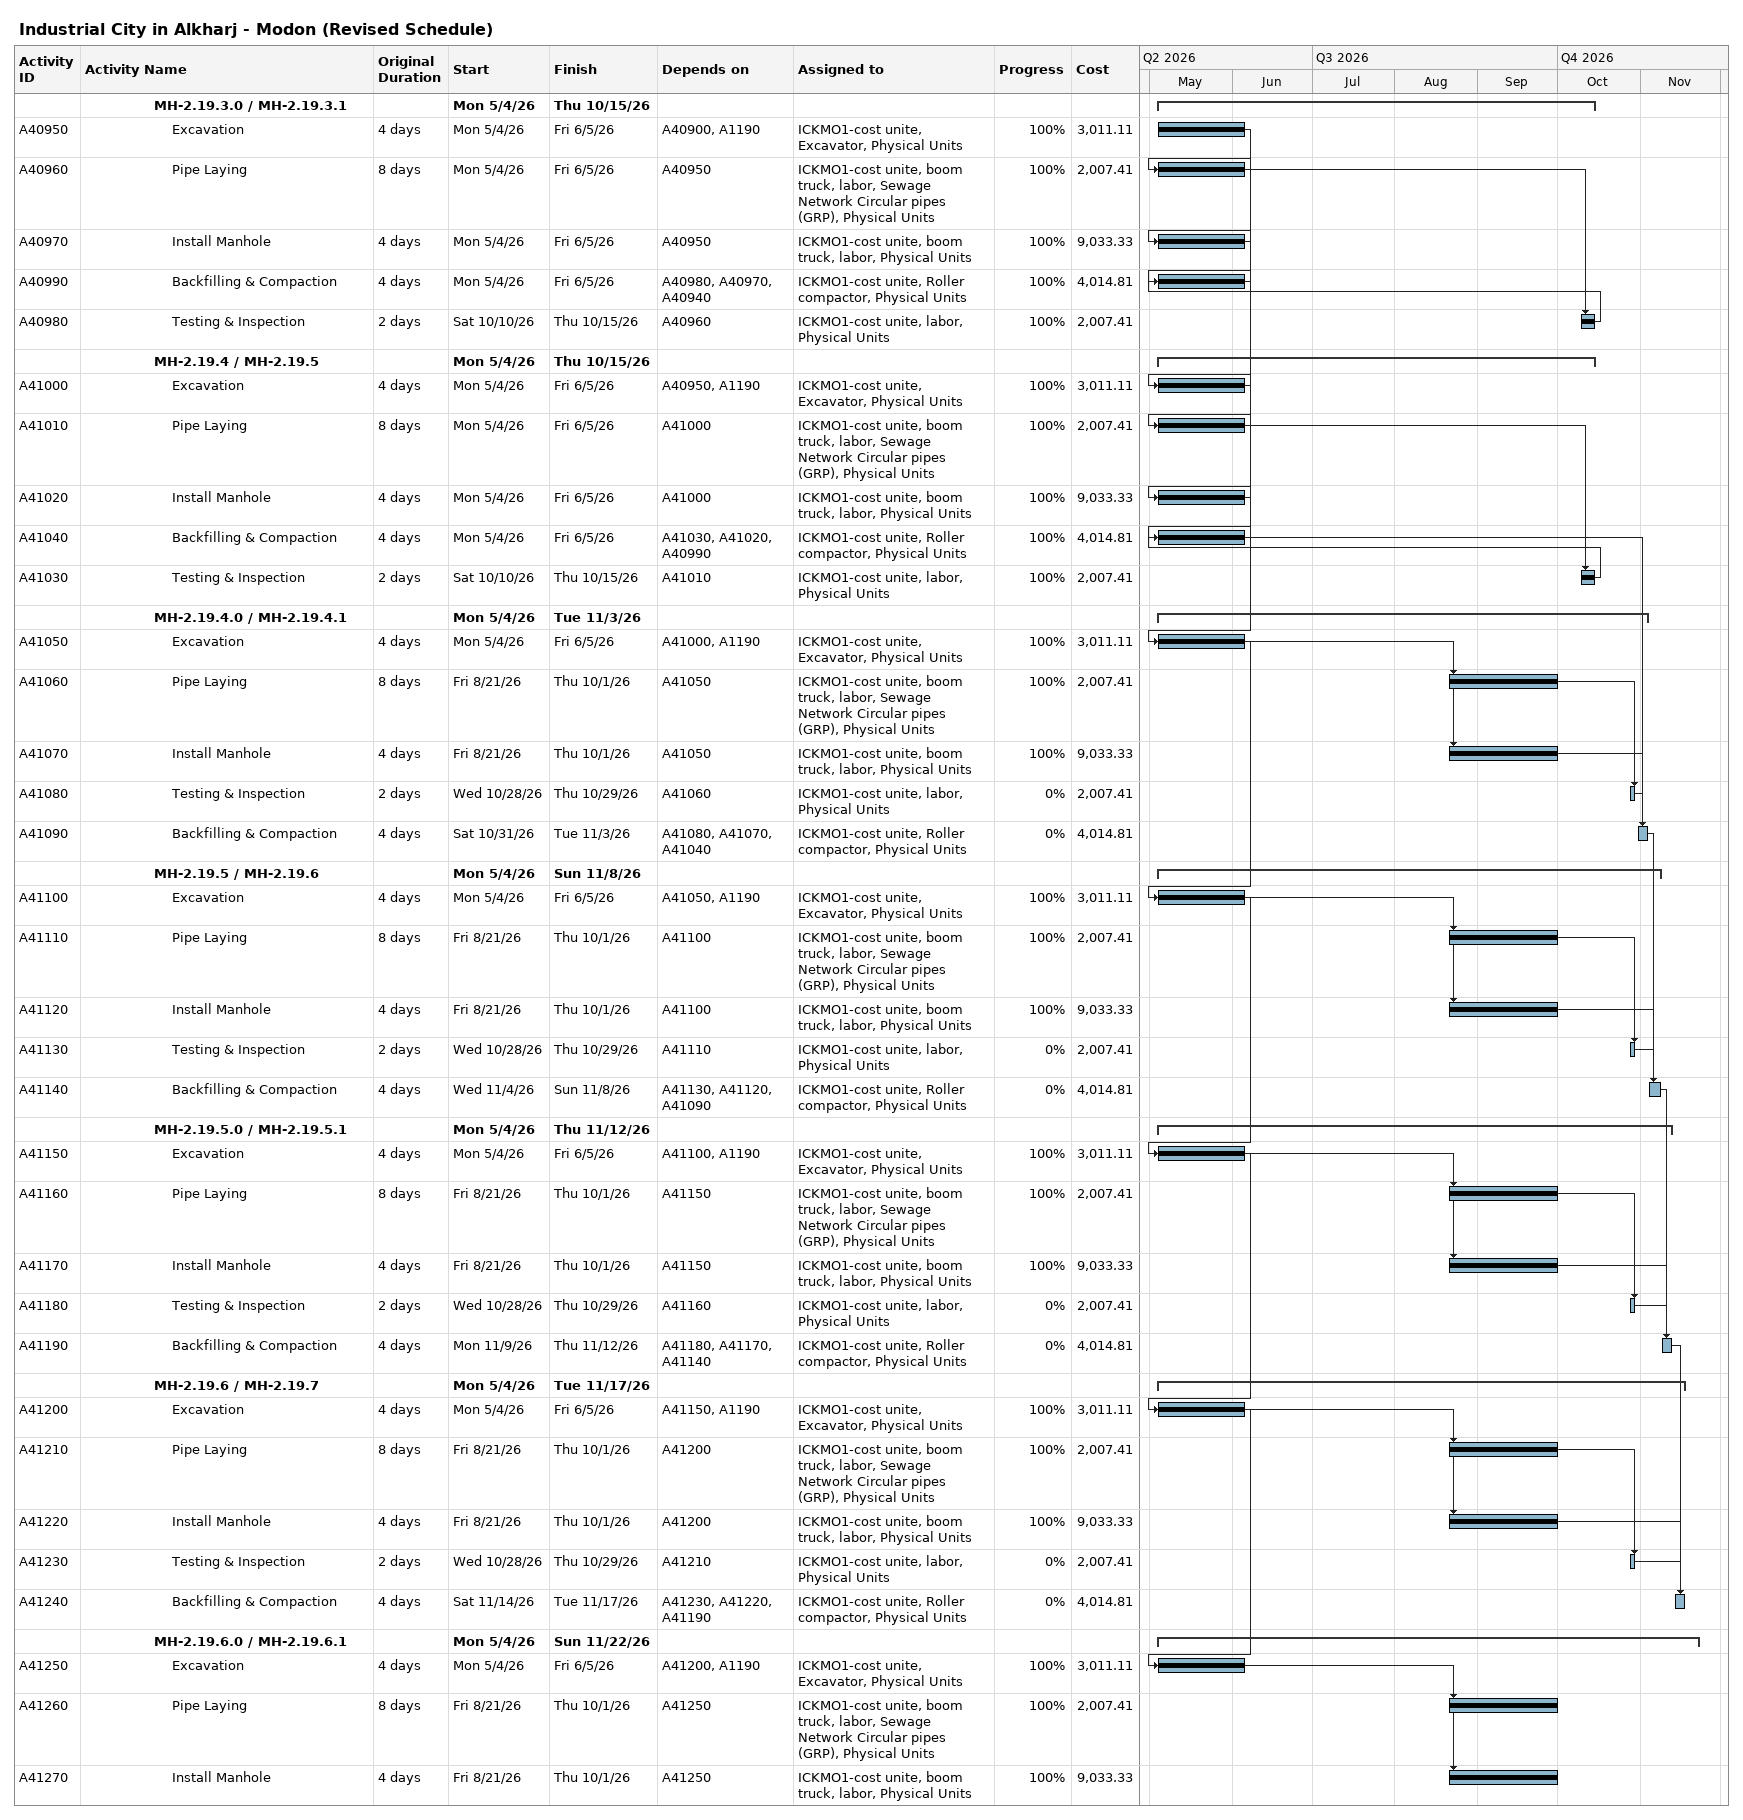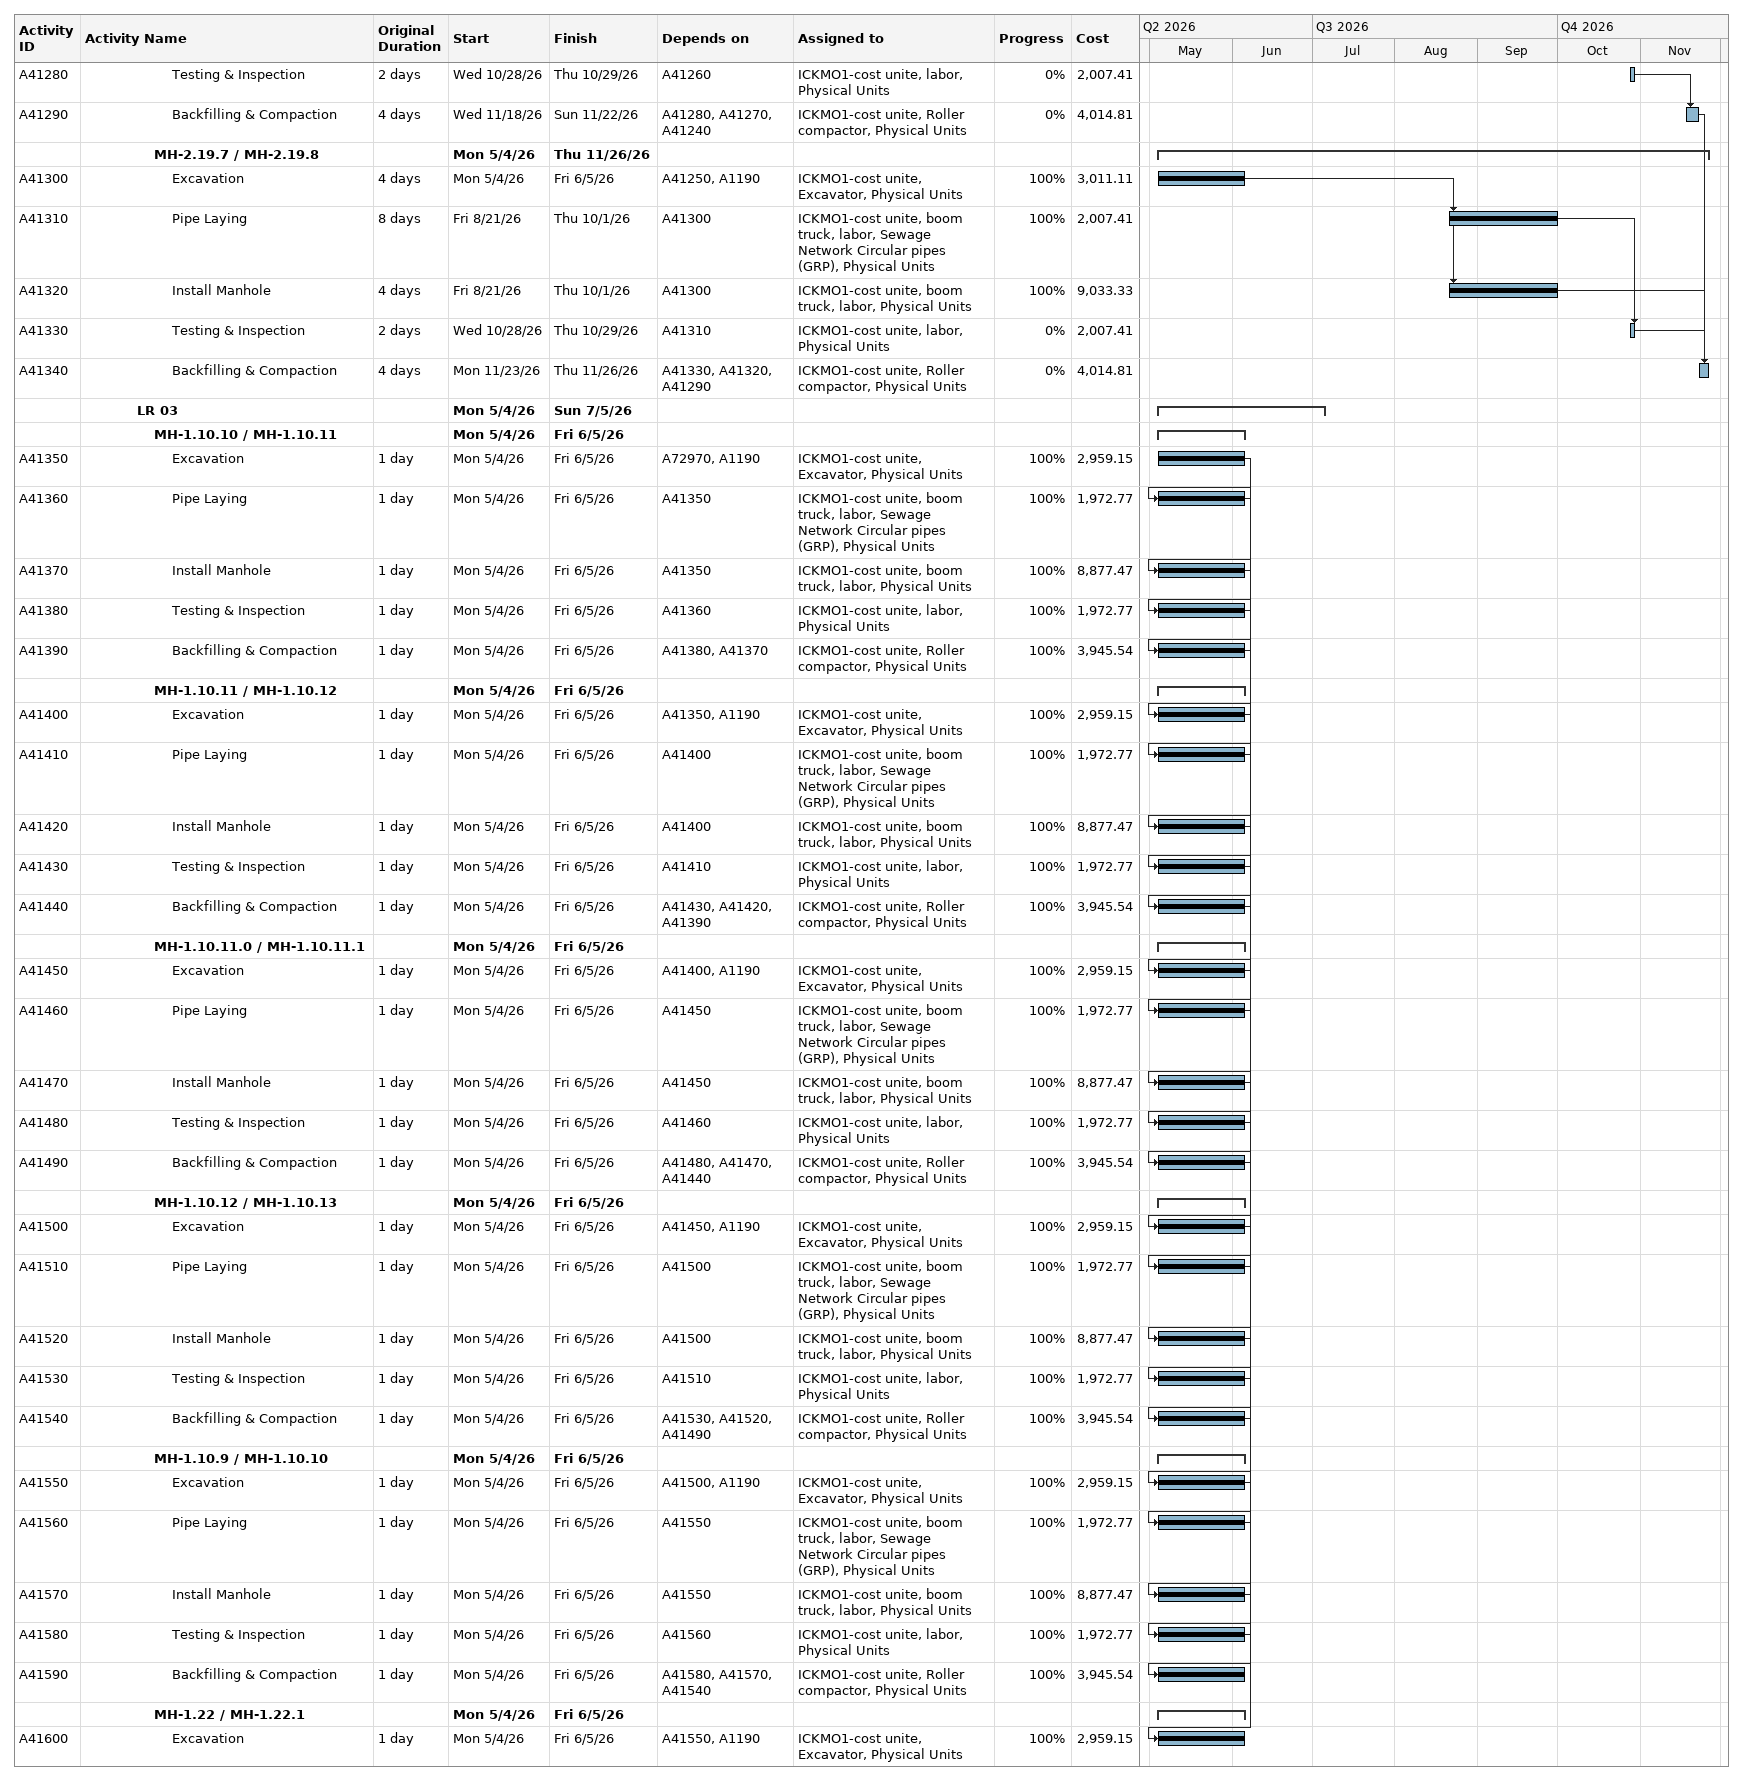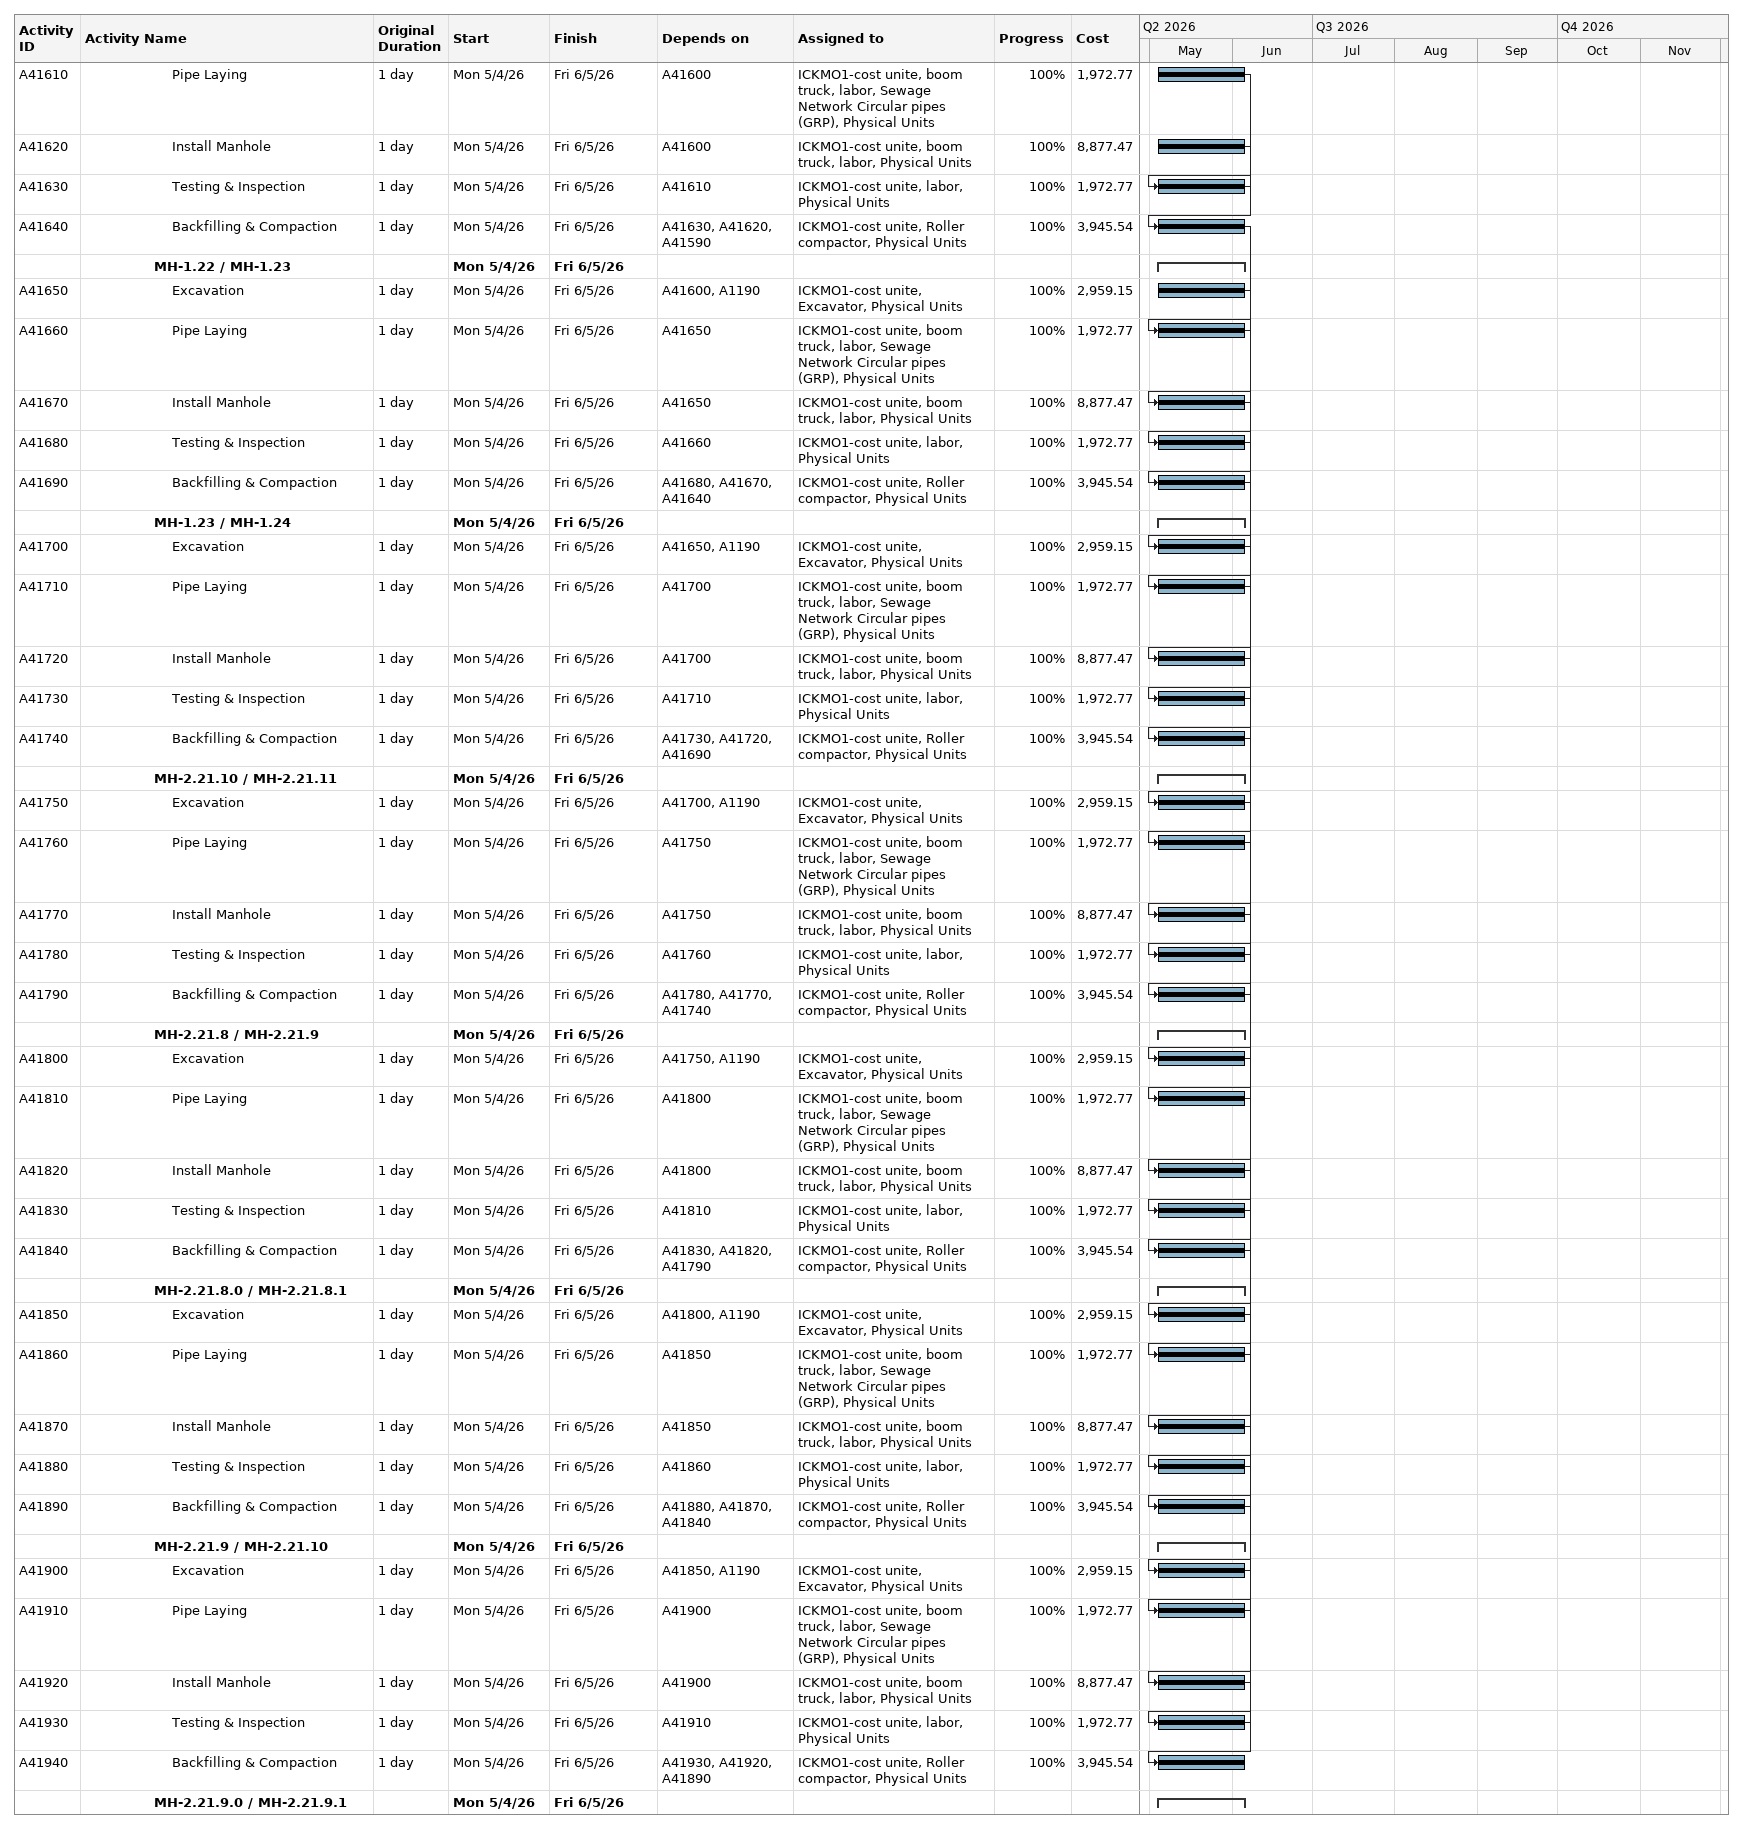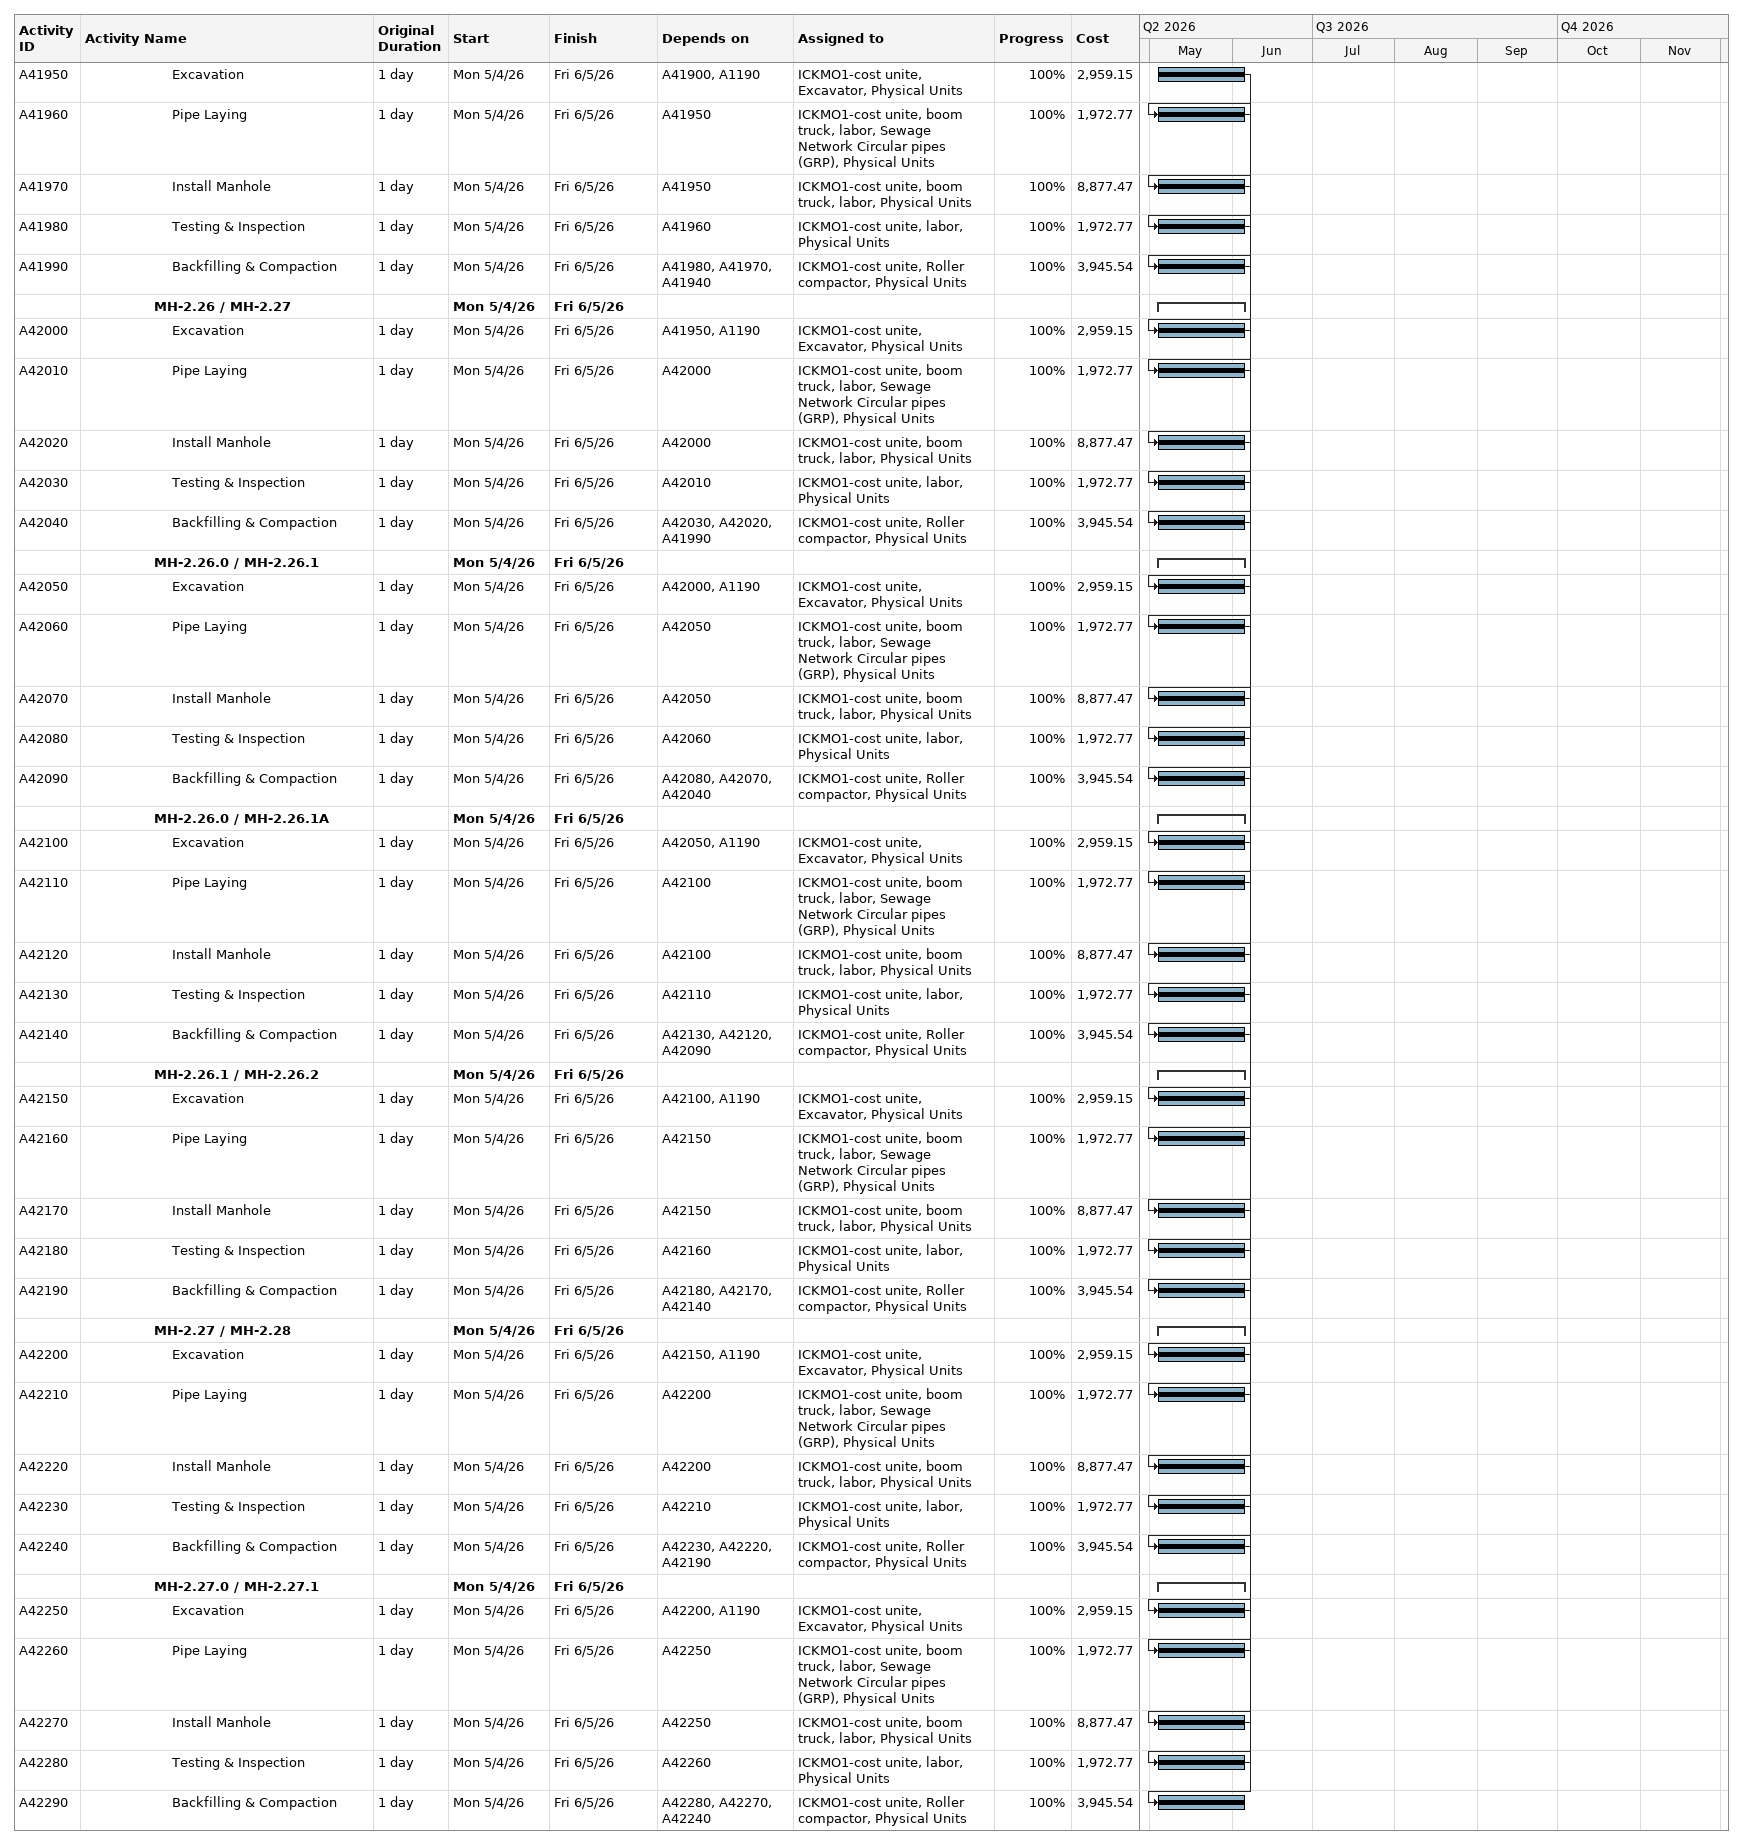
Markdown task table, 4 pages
Industrial City in Alkharj - Modon (Revised Schedule)

| ID | Level | Task | Original duration | Start | Finish | Predecessors | Resources | % complete | Cost |
|---|---|---|---|---|---|---|---|---|---|
|  | 5 | **MH-2.19.3.0 / MH-2.19.3.1** |  | 2026-05-04 | 2026-10-15 |  |  |  |  |
| A40950 | 6 | Excavation | 4d | 2026-05-04 | 2026-06-05 | A40900, A1190 | ICKMO1-cost unite, Excavator, Physical Units | 100 | 3011.11 |
| A40960 | 6 | Pipe Laying | 8d | 2026-05-04 | 2026-06-05 | A40950 | ICKMO1-cost unite, boom truck, labor, Sewage Network Circular pipes (GRP), Physical Units | 100 | 2007.41 |
| A40970 | 6 | Install Manhole | 4d | 2026-05-04 | 2026-06-05 | A40950 | ICKMO1-cost unite, boom truck, labor, Physical Units | 100 | 9033.33 |
| A40990 | 6 | Backfilling & Compaction | 4d | 2026-05-04 | 2026-06-05 | A40980, A40970, A40940 | ICKMO1-cost unite, Roller compactor, Physical Units | 100 | 4014.81 |
| A40980 | 6 | Testing & Inspection | 2d | 2026-10-10 | 2026-10-15 | A40960 | ICKMO1-cost unite, labor, Physical Units | 100 | 2007.41 |
|  | 5 | **MH-2.19.4 / MH-2.19.5** |  | 2026-05-04 | 2026-10-15 |  |  |  |  |
| A41000 | 6 | Excavation | 4d | 2026-05-04 | 2026-06-05 | A40950, A1190 | ICKMO1-cost unite, Excavator, Physical Units | 100 | 3011.11 |
| A41010 | 6 | Pipe Laying | 8d | 2026-05-04 | 2026-06-05 | A41000 | ICKMO1-cost unite, boom truck, labor, Sewage Network Circular pipes (GRP), Physical Units | 100 | 2007.41 |
| A41020 | 6 | Install Manhole | 4d | 2026-05-04 | 2026-06-05 | A41000 | ICKMO1-cost unite, boom truck, labor, Physical Units | 100 | 9033.33 |
| A41040 | 6 | Backfilling & Compaction | 4d | 2026-05-04 | 2026-06-05 | A41030, A41020, A40990 | ICKMO1-cost unite, Roller compactor, Physical Units | 100 | 4014.81 |
| A41030 | 6 | Testing & Inspection | 2d | 2026-10-10 | 2026-10-15 | A41010 | ICKMO1-cost unite, labor, Physical Units | 100 | 2007.41 |
|  | 5 | **MH-2.19.4.0 / MH-2.19.4.1** |  | 2026-05-04 | 2026-11-03 |  |  |  |  |
| A41050 | 6 | Excavation | 4d | 2026-05-04 | 2026-06-05 | A41000, A1190 | ICKMO1-cost unite, Excavator, Physical Units | 100 | 3011.11 |
| A41060 | 6 | Pipe Laying | 8d | 2026-08-21 | 2026-10-01 | A41050 | ICKMO1-cost unite, boom truck, labor, Sewage Network Circular pipes (GRP), Physical Units | 100 | 2007.41 |
| A41070 | 6 | Install Manhole | 4d | 2026-08-21 | 2026-10-01 | A41050 | ICKMO1-cost unite, boom truck, labor, Physical Units | 100 | 9033.33 |
| A41080 | 6 | Testing & Inspection | 2d | 2026-10-28 | 2026-10-29 | A41060 | ICKMO1-cost unite, labor, Physical Units | 0 | 2007.41 |
| A41090 | 6 | Backfilling & Compaction | 4d | 2026-10-31 | 2026-11-03 | A41080, A41070, A41040 | ICKMO1-cost unite, Roller compactor, Physical Units | 0 | 4014.81 |
|  | 5 | **MH-2.19.5 / MH-2.19.6** |  | 2026-05-04 | 2026-11-08 |  |  |  |  |
| A41100 | 6 | Excavation | 4d | 2026-05-04 | 2026-06-05 | A41050, A1190 | ICKMO1-cost unite, Excavator, Physical Units | 100 | 3011.11 |
| A41110 | 6 | Pipe Laying | 8d | 2026-08-21 | 2026-10-01 | A41100 | ICKMO1-cost unite, boom truck, labor, Sewage Network Circular pipes (GRP), Physical Units | 100 | 2007.41 |
| A41120 | 6 | Install Manhole | 4d | 2026-08-21 | 2026-10-01 | A41100 | ICKMO1-cost unite, boom truck, labor, Physical Units | 100 | 9033.33 |
| A41130 | 6 | Testing & Inspection | 2d | 2026-10-28 | 2026-10-29 | A41110 | ICKMO1-cost unite, labor, Physical Units | 0 | 2007.41 |
| A41140 | 6 | Backfilling & Compaction | 4d | 2026-11-04 | 2026-11-08 | A41130, A41120, A41090 | ICKMO1-cost unite, Roller compactor, Physical Units | 0 | 4014.81 |
|  | 5 | **MH-2.19.5.0 / MH-2.19.5.1** |  | 2026-05-04 | 2026-11-12 |  |  |  |  |
| A41150 | 6 | Excavation | 4d | 2026-05-04 | 2026-06-05 | A41100, A1190 | ICKMO1-cost unite, Excavator, Physical Units | 100 | 3011.11 |
| A41160 | 6 | Pipe Laying | 8d | 2026-08-21 | 2026-10-01 | A41150 | ICKMO1-cost unite, boom truck, labor, Sewage Network Circular pipes (GRP), Physical Units | 100 | 2007.41 |
| A41170 | 6 | Install Manhole | 4d | 2026-08-21 | 2026-10-01 | A41150 | ICKMO1-cost unite, boom truck, labor, Physical Units | 100 | 9033.33 |
| A41180 | 6 | Testing & Inspection | 2d | 2026-10-28 | 2026-10-29 | A41160 | ICKMO1-cost unite, labor, Physical Units | 0 | 2007.41 |
| A41190 | 6 | Backfilling & Compaction | 4d | 2026-11-09 | 2026-11-12 | A41180, A41170, A41140 | ICKMO1-cost unite, Roller compactor, Physical Units | 0 | 4014.81 |
|  | 5 | **MH-2.19.6 / MH-2.19.7** |  | 2026-05-04 | 2026-11-17 |  |  |  |  |
| A41200 | 6 | Excavation | 4d | 2026-05-04 | 2026-06-05 | A41150, A1190 | ICKMO1-cost unite, Excavator, Physical Units | 100 | 3011.11 |
| A41210 | 6 | Pipe Laying | 8d | 2026-08-21 | 2026-10-01 | A41200 | ICKMO1-cost unite, boom truck, labor, Sewage Network Circular pipes (GRP), Physical Units | 100 | 2007.41 |
| A41220 | 6 | Install Manhole | 4d | 2026-08-21 | 2026-10-01 | A41200 | ICKMO1-cost unite, boom truck, labor, Physical Units | 100 | 9033.33 |
| A41230 | 6 | Testing & Inspection | 2d | 2026-10-28 | 2026-10-29 | A41210 | ICKMO1-cost unite, labor, Physical Units | 0 | 2007.41 |
| A41240 | 6 | Backfilling & Compaction | 4d | 2026-11-14 | 2026-11-17 | A41230, A41220, A41190 | ICKMO1-cost unite, Roller compactor, Physical Units | 0 | 4014.81 |
|  | 5 | **MH-2.19.6.0 / MH-2.19.6.1** |  | 2026-05-04 | 2026-11-22 |  |  |  |  |
| A41250 | 6 | Excavation | 4d | 2026-05-04 | 2026-06-05 | A41200, A1190 | ICKMO1-cost unite, Excavator, Physical Units | 100 | 3011.11 |
| A41260 | 6 | Pipe Laying | 8d | 2026-08-21 | 2026-10-01 | A41250 | ICKMO1-cost unite, boom truck, labor, Sewage Network Circular pipes (GRP), Physical Units | 100 | 2007.41 |
| A41270 | 6 | Install Manhole | 4d | 2026-08-21 | 2026-10-01 | A41250 | ICKMO1-cost unite, boom truck, labor, Physical Units | 100 | 9033.33 |
| A41280 | 6 | Testing & Inspection | 2d | 2026-10-28 | 2026-10-29 | A41260 | ICKMO1-cost unite, labor, Physical Units | 0 | 2007.41 |
| A41290 | 6 | Backfilling & Compaction | 4d | 2026-11-18 | 2026-11-22 | A41280, A41270, A41240 | ICKMO1-cost unite, Roller compactor, Physical Units | 0 | 4014.81 |
|  | 5 | **MH-2.19.7 / MH-2.19.8** |  | 2026-05-04 | 2026-11-26 |  |  |  |  |
| A41300 | 6 | Excavation | 4d | 2026-05-04 | 2026-06-05 | A41250, A1190 | ICKMO1-cost unite, Excavator, Physical Units | 100 | 3011.11 |
| A41310 | 6 | Pipe Laying | 8d | 2026-08-21 | 2026-10-01 | A41300 | ICKMO1-cost unite, boom truck, labor, Sewage Network Circular pipes (GRP), Physical Units | 100 | 2007.41 |
| A41320 | 6 | Install Manhole | 4d | 2026-08-21 | 2026-10-01 | A41300 | ICKMO1-cost unite, boom truck, labor, Physical Units | 100 | 9033.33 |
| A41330 | 6 | Testing & Inspection | 2d | 2026-10-28 | 2026-10-29 | A41310 | ICKMO1-cost unite, labor, Physical Units | 0 | 2007.41 |
| A41340 | 6 | Backfilling & Compaction | 4d | 2026-11-23 | 2026-11-26 | A41330, A41320, A41290 | ICKMO1-cost unite, Roller compactor, Physical Units | 0 | 4014.81 |
|  | 4 | **LR 03** |  | 2026-05-04 | 2026-07-05 |  |  |  |  |
|  | 5 | **MH-1.10.10 / MH-1.10.11** |  | 2026-05-04 | 2026-06-05 |  |  |  |  |
| A41350 | 6 | Excavation | 1d | 2026-05-04 | 2026-06-05 | A72970, A1190 | ICKMO1-cost unite, Excavator, Physical Units | 100 | 2959.15 |
| A41360 | 6 | Pipe Laying | 1d | 2026-05-04 | 2026-06-05 | A41350 | ICKMO1-cost unite, boom truck, labor, Sewage Network Circular pipes (GRP), Physical Units | 100 | 1972.77 |
| A41370 | 6 | Install Manhole | 1d | 2026-05-04 | 2026-06-05 | A41350 | ICKMO1-cost unite, boom truck, labor, Physical Units | 100 | 8877.47 |
| A41380 | 6 | Testing & Inspection | 1d | 2026-05-04 | 2026-06-05 | A41360 | ICKMO1-cost unite, labor, Physical Units | 100 | 1972.77 |
| A41390 | 6 | Backfilling & Compaction | 1d | 2026-05-04 | 2026-06-05 | A41380, A41370 | ICKMO1-cost unite, Roller compactor, Physical Units | 100 | 3945.54 |
|  | 5 | **MH-1.10.11 / MH-1.10.12** |  | 2026-05-04 | 2026-06-05 |  |  |  |  |
| A41400 | 6 | Excavation | 1d | 2026-05-04 | 2026-06-05 | A41350, A1190 | ICKMO1-cost unite, Excavator, Physical Units | 100 | 2959.15 |
| A41410 | 6 | Pipe Laying | 1d | 2026-05-04 | 2026-06-05 | A41400 | ICKMO1-cost unite, boom truck, labor, Sewage Network Circular pipes (GRP), Physical Units | 100 | 1972.77 |
| A41420 | 6 | Install Manhole | 1d | 2026-05-04 | 2026-06-05 | A41400 | ICKMO1-cost unite, boom truck, labor, Physical Units | 100 | 8877.47 |
| A41430 | 6 | Testing & Inspection | 1d | 2026-05-04 | 2026-06-05 | A41410 | ICKMO1-cost unite, labor, Physical Units | 100 | 1972.77 |
| A41440 | 6 | Backfilling & Compaction | 1d | 2026-05-04 | 2026-06-05 | A41430, A41420, A41390 | ICKMO1-cost unite, Roller compactor, Physical Units | 100 | 3945.54 |
|  | 5 | **MH-1.10.11.0 / MH-1.10.11.1** |  | 2026-05-04 | 2026-06-05 |  |  |  |  |
| A41450 | 6 | Excavation | 1d | 2026-05-04 | 2026-06-05 | A41400, A1190 | ICKMO1-cost unite, Excavator, Physical Units | 100 | 2959.15 |
| A41460 | 6 | Pipe Laying | 1d | 2026-05-04 | 2026-06-05 | A41450 | ICKMO1-cost unite, boom truck, labor, Sewage Network Circular pipes (GRP), Physical Units | 100 | 1972.77 |
| A41470 | 6 | Install Manhole | 1d | 2026-05-04 | 2026-06-05 | A41450 | ICKMO1-cost unite, boom truck, labor, Physical Units | 100 | 8877.47 |
| A41480 | 6 | Testing & Inspection | 1d | 2026-05-04 | 2026-06-05 | A41460 | ICKMO1-cost unite, labor, Physical Units | 100 | 1972.77 |
| A41490 | 6 | Backfilling & Compaction | 1d | 2026-05-04 | 2026-06-05 | A41480, A41470, A41440 | ICKMO1-cost unite, Roller compactor, Physical Units | 100 | 3945.54 |
|  | 5 | **MH-1.10.12 / MH-1.10.13** |  | 2026-05-04 | 2026-06-05 |  |  |  |  |
| A41500 | 6 | Excavation | 1d | 2026-05-04 | 2026-06-05 | A41450, A1190 | ICKMO1-cost unite, Excavator, Physical Units | 100 | 2959.15 |
| A41510 | 6 | Pipe Laying | 1d | 2026-05-04 | 2026-06-05 | A41500 | ICKMO1-cost unite, boom truck, labor, Sewage Network Circular pipes (GRP), Physical Units | 100 | 1972.77 |
| A41520 | 6 | Install Manhole | 1d | 2026-05-04 | 2026-06-05 | A41500 | ICKMO1-cost unite, boom truck, labor, Physical Units | 100 | 8877.47 |
| A41530 | 6 | Testing & Inspection | 1d | 2026-05-04 | 2026-06-05 | A41510 | ICKMO1-cost unite, labor, Physical Units | 100 | 1972.77 |
| A41540 | 6 | Backfilling & Compaction | 1d | 2026-05-04 | 2026-06-05 | A41530, A41520, A41490 | ICKMO1-cost unite, Roller compactor, Physical Units | 100 | 3945.54 |
|  | 5 | **MH-1.10.9 / MH-1.10.10** |  | 2026-05-04 | 2026-06-05 |  |  |  |  |
| A41550 | 6 | Excavation | 1d | 2026-05-04 | 2026-06-05 | A41500, A1190 | ICKMO1-cost unite, Excavator, Physical Units | 100 | 2959.15 |
| A41560 | 6 | Pipe Laying | 1d | 2026-05-04 | 2026-06-05 | A41550 | ICKMO1-cost unite, boom truck, labor, Sewage Network Circular pipes (GRP), Physical Units | 100 | 1972.77 |
| A41570 | 6 | Install Manhole | 1d | 2026-05-04 | 2026-06-05 | A41550 | ICKMO1-cost unite, boom truck, labor, Physical Units | 100 | 8877.47 |
| A41580 | 6 | Testing & Inspection | 1d | 2026-05-04 | 2026-06-05 | A41560 | ICKMO1-cost unite, labor, Physical Units | 100 | 1972.77 |
| A41590 | 6 | Backfilling & Compaction | 1d | 2026-05-04 | 2026-06-05 | A41580, A41570, A41540 | ICKMO1-cost unite, Roller compactor, Physical Units | 100 | 3945.54 |
|  | 5 | **MH-1.22 / MH-1.22.1** |  | 2026-05-04 | 2026-06-05 |  |  |  |  |
| A41600 | 6 | Excavation | 1d | 2026-05-04 | 2026-06-05 | A41550, A1190 | ICKMO1-cost unite, Excavator, Physical Units | 100 | 2959.15 |
| A41610 | 6 | Pipe Laying | 1d | 2026-05-04 | 2026-06-05 | A41600 | ICKMO1-cost unite, boom truck, labor, Sewage Network Circular pipes (GRP), Physical Units | 100 | 1972.77 |
| A41620 | 6 | Install Manhole | 1d | 2026-05-04 | 2026-06-05 | A41600 | ICKMO1-cost unite, boom truck, labor, Physical Units | 100 | 8877.47 |
| A41630 | 6 | Testing & Inspection | 1d | 2026-05-04 | 2026-06-05 | A41610 | ICKMO1-cost unite, labor, Physical Units | 100 | 1972.77 |
| A41640 | 6 | Backfilling & Compaction | 1d | 2026-05-04 | 2026-06-05 | A41630, A41620, A41590 | ICKMO1-cost unite, Roller compactor, Physical Units | 100 | 3945.54 |
|  | 5 | **MH-1.22 / MH-1.23** |  | 2026-05-04 | 2026-06-05 |  |  |  |  |
| A41650 | 6 | Excavation | 1d | 2026-05-04 | 2026-06-05 | A41600, A1190 | ICKMO1-cost unite, Excavator, Physical Units | 100 | 2959.15 |
| A41660 | 6 | Pipe Laying | 1d | 2026-05-04 | 2026-06-05 | A41650 | ICKMO1-cost unite, boom truck, labor, Sewage Network Circular pipes (GRP), Physical Units | 100 | 1972.77 |
| A41670 | 6 | Install Manhole | 1d | 2026-05-04 | 2026-06-05 | A41650 | ICKMO1-cost unite, boom truck, labor, Physical Units | 100 | 8877.47 |
| A41680 | 6 | Testing & Inspection | 1d | 2026-05-04 | 2026-06-05 | A41660 | ICKMO1-cost unite, labor, Physical Units | 100 | 1972.77 |
| A41690 | 6 | Backfilling & Compaction | 1d | 2026-05-04 | 2026-06-05 | A41680, A41670, A41640 | ICKMO1-cost unite, Roller compactor, Physical Units | 100 | 3945.54 |
|  | 5 | **MH-1.23 / MH-1.24** |  | 2026-05-04 | 2026-06-05 |  |  |  |  |
| A41700 | 6 | Excavation | 1d | 2026-05-04 | 2026-06-05 | A41650, A1190 | ICKMO1-cost unite, Excavator, Physical Units | 100 | 2959.15 |
| A41710 | 6 | Pipe Laying | 1d | 2026-05-04 | 2026-06-05 | A41700 | ICKMO1-cost unite, boom truck, labor, Sewage Network Circular pipes (GRP), Physical Units | 100 | 1972.77 |
| A41720 | 6 | Install Manhole | 1d | 2026-05-04 | 2026-06-05 | A41700 | ICKMO1-cost unite, boom truck, labor, Physical Units | 100 | 8877.47 |
| A41730 | 6 | Testing & Inspection | 1d | 2026-05-04 | 2026-06-05 | A41710 | ICKMO1-cost unite, labor, Physical Units | 100 | 1972.77 |
| A41740 | 6 | Backfilling & Compaction | 1d | 2026-05-04 | 2026-06-05 | A41730, A41720, A41690 | ICKMO1-cost unite, Roller compactor, Physical Units | 100 | 3945.54 |
|  | 5 | **MH-2.21.10 / MH-2.21.11** |  | 2026-05-04 | 2026-06-05 |  |  |  |  |
| A41750 | 6 | Excavation | 1d | 2026-05-04 | 2026-06-05 | A41700, A1190 | ICKMO1-cost unite, Excavator, Physical Units | 100 | 2959.15 |
| A41760 | 6 | Pipe Laying | 1d | 2026-05-04 | 2026-06-05 | A41750 | ICKMO1-cost unite, boom truck, labor, Sewage Network Circular pipes (GRP), Physical Units | 100 | 1972.77 |
| A41770 | 6 | Install Manhole | 1d | 2026-05-04 | 2026-06-05 | A41750 | ICKMO1-cost unite, boom truck, labor, Physical Units | 100 | 8877.47 |
| A41780 | 6 | Testing & Inspection | 1d | 2026-05-04 | 2026-06-05 | A41760 | ICKMO1-cost unite, labor, Physical Units | 100 | 1972.77 |
| A41790 | 6 | Backfilling & Compaction | 1d | 2026-05-04 | 2026-06-05 | A41780, A41770, A41740 | ICKMO1-cost unite, Roller compactor, Physical Units | 100 | 3945.54 |
|  | 5 | **MH-2.21.8 / MH-2.21.9** |  | 2026-05-04 | 2026-06-05 |  |  |  |  |
| A41800 | 6 | Excavation | 1d | 2026-05-04 | 2026-06-05 | A41750, A1190 | ICKMO1-cost unite, Excavator, Physical Units | 100 | 2959.15 |
| A41810 | 6 | Pipe Laying | 1d | 2026-05-04 | 2026-06-05 | A41800 | ICKMO1-cost unite, boom truck, labor, Sewage Network Circular pipes (GRP), Physical Units | 100 | 1972.77 |
| A41820 | 6 | Install Manhole | 1d | 2026-05-04 | 2026-06-05 | A41800 | ICKMO1-cost unite, boom truck, labor, Physical Units | 100 | 8877.47 |
| A41830 | 6 | Testing & Inspection | 1d | 2026-05-04 | 2026-06-05 | A41810 | ICKMO1-cost unite, labor, Physical Units | 100 | 1972.77 |
| A41840 | 6 | Backfilling & Compaction | 1d | 2026-05-04 | 2026-06-05 | A41830, A41820, A41790 | ICKMO1-cost unite, Roller compactor, Physical Units | 100 | 3945.54 |
|  | 5 | **MH-2.21.8.0 / MH-2.21.8.1** |  | 2026-05-04 | 2026-06-05 |  |  |  |  |
| A41850 | 6 | Excavation | 1d | 2026-05-04 | 2026-06-05 | A41800, A1190 | ICKMO1-cost unite, Excavator, Physical Units | 100 | 2959.15 |
| A41860 | 6 | Pipe Laying | 1d | 2026-05-04 | 2026-06-05 | A41850 | ICKMO1-cost unite, boom truck, labor, Sewage Network Circular pipes (GRP), Physical Units | 100 | 1972.77 |
| A41870 | 6 | Install Manhole | 1d | 2026-05-04 | 2026-06-05 | A41850 | ICKMO1-cost unite, boom truck, labor, Physical Units | 100 | 8877.47 |
| A41880 | 6 | Testing & Inspection | 1d | 2026-05-04 | 2026-06-05 | A41860 | ICKMO1-cost unite, labor, Physical Units | 100 | 1972.77 |
| A41890 | 6 | Backfilling & Compaction | 1d | 2026-05-04 | 2026-06-05 | A41880, A41870, A41840 | ICKMO1-cost unite, Roller compactor, Physical Units | 100 | 3945.54 |
|  | 5 | **MH-2.21.9 / MH-2.21.10** |  | 2026-05-04 | 2026-06-05 |  |  |  |  |
| A41900 | 6 | Excavation | 1d | 2026-05-04 | 2026-06-05 | A41850, A1190 | ICKMO1-cost unite, Excavator, Physical Units | 100 | 2959.15 |
| A41910 | 6 | Pipe Laying | 1d | 2026-05-04 | 2026-06-05 | A41900 | ICKMO1-cost unite, boom truck, labor, Sewage Network Circular pipes (GRP), Physical Units | 100 | 1972.77 |
| A41920 | 6 | Install Manhole | 1d | 2026-05-04 | 2026-06-05 | A41900 | ICKMO1-cost unite, boom truck, labor, Physical Units | 100 | 8877.47 |
| A41930 | 6 | Testing & Inspection | 1d | 2026-05-04 | 2026-06-05 | A41910 | ICKMO1-cost unite, labor, Physical Units | 100 | 1972.77 |
| A41940 | 6 | Backfilling & Compaction | 1d | 2026-05-04 | 2026-06-05 | A41930, A41920, A41890 | ICKMO1-cost unite, Roller compactor, Physical Units | 100 | 3945.54 |
|  | 5 | **MH-2.21.9.0 / MH-2.21.9.1** |  | 2026-05-04 | 2026-06-05 |  |  |  |  |
| A41950 | 6 | Excavation | 1d | 2026-05-04 | 2026-06-05 | A41900, A1190 | ICKMO1-cost unite, Excavator, Physical Units | 100 | 2959.15 |
| A41960 | 6 | Pipe Laying | 1d | 2026-05-04 | 2026-06-05 | A41950 | ICKMO1-cost unite, boom truck, labor, Sewage Network Circular pipes (GRP), Physical Units | 100 | 1972.77 |
| A41970 | 6 | Install Manhole | 1d | 2026-05-04 | 2026-06-05 | A41950 | ICKMO1-cost unite, boom truck, labor, Physical Units | 100 | 8877.47 |
| A41980 | 6 | Testing & Inspection | 1d | 2026-05-04 | 2026-06-05 | A41960 | ICKMO1-cost unite, labor, Physical Units | 100 | 1972.77 |
| A41990 | 6 | Backfilling & Compaction | 1d | 2026-05-04 | 2026-06-05 | A41980, A41970, A41940 | ICKMO1-cost unite, Roller compactor, Physical Units | 100 | 3945.54 |
|  | 5 | **MH-2.26 / MH-2.27** |  | 2026-05-04 | 2026-06-05 |  |  |  |  |
| A42000 | 6 | Excavation | 1d | 2026-05-04 | 2026-06-05 | A41950, A1190 | ICKMO1-cost unite, Excavator, Physical Units | 100 | 2959.15 |
| A42010 | 6 | Pipe Laying | 1d | 2026-05-04 | 2026-06-05 | A42000 | ICKMO1-cost unite, boom truck, labor, Sewage Network Circular pipes (GRP), Physical Units | 100 | 1972.77 |
| A42020 | 6 | Install Manhole | 1d | 2026-05-04 | 2026-06-05 | A42000 | ICKMO1-cost unite, boom truck, labor, Physical Units | 100 | 8877.47 |
| A42030 | 6 | Testing & Inspection | 1d | 2026-05-04 | 2026-06-05 | A42010 | ICKMO1-cost unite, labor, Physical Units | 100 | 1972.77 |
| A42040 | 6 | Backfilling & Compaction | 1d | 2026-05-04 | 2026-06-05 | A42030, A42020, A41990 | ICKMO1-cost unite, Roller compactor, Physical Units | 100 | 3945.54 |
|  | 5 | **MH-2.26.0 / MH-2.26.1** |  | 2026-05-04 | 2026-06-05 |  |  |  |  |
| A42050 | 6 | Excavation | 1d | 2026-05-04 | 2026-06-05 | A42000, A1190 | ICKMO1-cost unite, Excavator, Physical Units | 100 | 2959.15 |
| A42060 | 6 | Pipe Laying | 1d | 2026-05-04 | 2026-06-05 | A42050 | ICKMO1-cost unite, boom truck, labor, Sewage Network Circular pipes (GRP), Physical Units | 100 | 1972.77 |
| A42070 | 6 | Install Manhole | 1d | 2026-05-04 | 2026-06-05 | A42050 | ICKMO1-cost unite, boom truck, labor, Physical Units | 100 | 8877.47 |
| A42080 | 6 | Testing & Inspection | 1d | 2026-05-04 | 2026-06-05 | A42060 | ICKMO1-cost unite, labor, Physical Units | 100 | 1972.77 |
| A42090 | 6 | Backfilling & Compaction | 1d | 2026-05-04 | 2026-06-05 | A42080, A42070, A42040 | ICKMO1-cost unite, Roller compactor, Physical Units | 100 | 3945.54 |
|  | 5 | **MH-2.26.0 / MH-2.26.1A** |  | 2026-05-04 | 2026-06-05 |  |  |  |  |
| A42100 | 6 | Excavation | 1d | 2026-05-04 | 2026-06-05 | A42050, A1190 | ICKMO1-cost unite, Excavator, Physical Units | 100 | 2959.15 |
| A42110 | 6 | Pipe Laying | 1d | 2026-05-04 | 2026-06-05 | A42100 | ICKMO1-cost unite, boom truck, labor, Sewage Network Circular pipes (GRP), Physical Units | 100 | 1972.77 |
| A42120 | 6 | Install Manhole | 1d | 2026-05-04 | 2026-06-05 | A42100 | ICKMO1-cost unite, boom truck, labor, Physical Units | 100 | 8877.47 |
| A42130 | 6 | Testing & Inspection | 1d | 2026-05-04 | 2026-06-05 | A42110 | ICKMO1-cost unite, labor, Physical Units | 100 | 1972.77 |
| A42140 | 6 | Backfilling & Compaction | 1d | 2026-05-04 | 2026-06-05 | A42130, A42120, A42090 | ICKMO1-cost unite, Roller compactor, Physical Units | 100 | 3945.54 |
|  | 5 | **MH-2.26.1 / MH-2.26.2** |  | 2026-05-04 | 2026-06-05 |  |  |  |  |
| A42150 | 6 | Excavation | 1d | 2026-05-04 | 2026-06-05 | A42100, A1190 | ICKMO1-cost unite, Excavator, Physical Units | 100 | 2959.15 |
| A42160 | 6 | Pipe Laying | 1d | 2026-05-04 | 2026-06-05 | A42150 | ICKMO1-cost unite, boom truck, labor, Sewage Network Circular pipes (GRP), Physical Units | 100 | 1972.77 |
| A42170 | 6 | Install Manhole | 1d | 2026-05-04 | 2026-06-05 | A42150 | ICKMO1-cost unite, boom truck, labor, Physical Units | 100 | 8877.47 |
| A42180 | 6 | Testing & Inspection | 1d | 2026-05-04 | 2026-06-05 | A42160 | ICKMO1-cost unite, labor, Physical Units | 100 | 1972.77 |
| A42190 | 6 | Backfilling & Compaction | 1d | 2026-05-04 | 2026-06-05 | A42180, A42170, A42140 | ICKMO1-cost unite, Roller compactor, Physical Units | 100 | 3945.54 |
|  | 5 | **MH-2.27 / MH-2.28** |  | 2026-05-04 | 2026-06-05 |  |  |  |  |
| A42200 | 6 | Excavation | 1d | 2026-05-04 | 2026-06-05 | A42150, A1190 | ICKMO1-cost unite, Excavator, Physical Units | 100 | 2959.15 |
| A42210 | 6 | Pipe Laying | 1d | 2026-05-04 | 2026-06-05 | A42200 | ICKMO1-cost unite, boom truck, labor, Sewage Network Circular pipes (GRP), Physical Units | 100 | 1972.77 |
| A42220 | 6 | Install Manhole | 1d | 2026-05-04 | 2026-06-05 | A42200 | ICKMO1-cost unite, boom truck, labor, Physical Units | 100 | 8877.47 |
| A42230 | 6 | Testing & Inspection | 1d | 2026-05-04 | 2026-06-05 | A42210 | ICKMO1-cost unite, labor, Physical Units | 100 | 1972.77 |
| A42240 | 6 | Backfilling & Compaction | 1d | 2026-05-04 | 2026-06-05 | A42230, A42220, A42190 | ICKMO1-cost unite, Roller compactor, Physical Units | 100 | 3945.54 |
|  | 5 | **MH-2.27.0 / MH-2.27.1** |  | 2026-05-04 | 2026-06-05 |  |  |  |  |
| A42250 | 6 | Excavation | 1d | 2026-05-04 | 2026-06-05 | A42200, A1190 | ICKMO1-cost unite, Excavator, Physical Units | 100 | 2959.15 |
| A42260 | 6 | Pipe Laying | 1d | 2026-05-04 | 2026-06-05 | A42250 | ICKMO1-cost unite, boom truck, labor, Sewage Network Circular pipes (GRP), Physical Units | 100 | 1972.77 |
| A42270 | 6 | Install Manhole | 1d | 2026-05-04 | 2026-06-05 | A42250 | ICKMO1-cost unite, boom truck, labor, Physical Units | 100 | 8877.47 |
| A42280 | 6 | Testing & Inspection | 1d | 2026-05-04 | 2026-06-05 | A42260 | ICKMO1-cost unite, labor, Physical Units | 100 | 1972.77 |
| A42290 | 6 | Backfilling & Compaction | 1d | 2026-05-04 | 2026-06-05 | A42280, A42270, A42240 | ICKMO1-cost unite, Roller compactor, Physical Units | 100 | 3945.54 |
